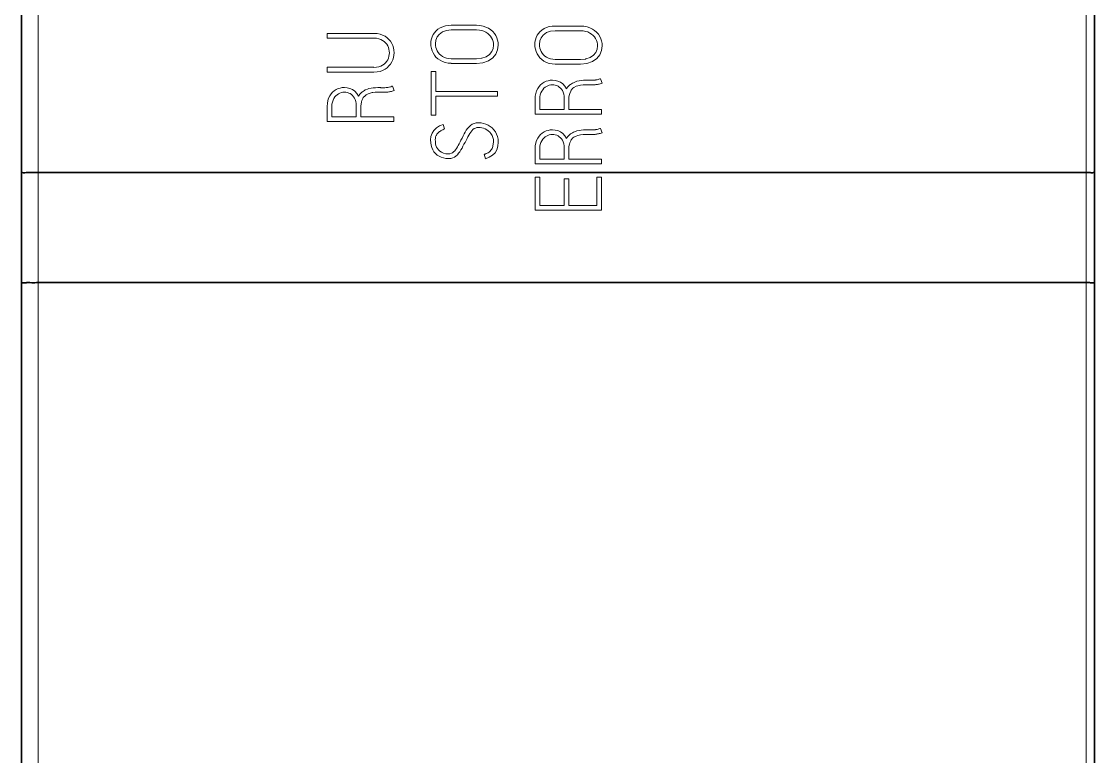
# Model space of a CAD drawing. Header units: millimetres. Extents: x -159 to 71007, y -220 to 29306.
# Drawn here: x 68774.9 to 68877.5, y 28032.5 to 28102.8 of the extents above; entities that cross this region are included whole.
import ezdxf

# ---------------------------------------------------------------- set-up
doc = ezdxf.new("R2010")
doc.units = ezdxf.units.MM
doc.layers.add('Layer 1', color=7, linetype='Continuous')

msp = doc.modelspace()

# ---------------------------------------------------------------- linework, layer by layer
at = {"layer": 'Layer 1', "color": 7, "lineweight": 35}
for points in [[(68774.86, 27868.16), (68774.86, 28258.09)], [(68877.51, 27956.45), (68877.51, 28167.02)], [(68774.86, 28088.32), (68774.98, 28088.33), (68775.01, 28088.32), (68775.18, 28088.31), (68775.32, 28088.33), (68775.36, 28088.34), (68775.51, 28088.34), (68775.67, 28088.34), (68775.84, 28088.33), (68775.97, 28088.33), (68776.13, 28088.33), (68776.29, 28088.34), (68776.45, 28088.34)], [(68776.45, 28088.33), (68876.71, 28088.33)], [(68876.71, 28088.33), (68876.8, 28088.34), (68876.88, 28088.34), (68876.96, 28088.34), (68877.04, 28088.34), (68877.11, 28088.33), (68877.16, 28088.32), (68877.23, 28088.31), (68877.31, 28088.31), (68877.4, 28088.33), (68877.44, 28088.34), (68877.51, 28088.32)], [(68774.86, 28077.79), (68774.98, 28077.79), (68775.01, 28077.78), (68775.18, 28077.77), (68775.32, 28077.79), (68775.36, 28077.8), (68775.51, 28077.8), (68775.67, 28077.8), (68775.84, 28077.79), (68775.97, 28077.79), (68776.13, 28077.79), (68776.29, 28077.8), (68776.45, 28077.8)], [(68776.45, 28077.8), (68876.71, 28077.8)], [(68876.71, 28077.8), (68876.8, 28077.8), (68876.88, 28077.8), (68876.96, 28077.8), (68877.04, 28077.8), (68877.11, 28077.79), (68877.16, 28077.79), (68877.23, 28077.78), (68877.31, 28077.78), (68877.4, 28077.79), (68877.44, 28077.8), (68877.51, 28077.79)]]:
    msp.add_lwpolyline(points, dxfattribs=at)
at = {"layer": 'Layer 1', "color": 7, "lineweight": 18}
for points in [[(68776.45, 28023.66), (68776.45, 28258.09)], [(68876.71, 27961.23), (68876.71, 28167.03)], [(68804.09, 28101.19), (68804.09, 28101.64)], [(68804.09, 28101.64), (68808.58, 28101.64)], [(68808.58, 28097.94), (68808.88, 28097.96), (68809.16, 28098.01), (68809.41, 28098.1), (68809.64, 28098.22), (68809.84, 28098.36), (68810.01, 28098.53), (68810.16, 28098.71), (68810.28, 28098.91), (68810.38, 28099.12), (68810.45, 28099.35), (68810.49, 28099.57), (68810.5, 28099.8), (68810.49, 28100.03), (68810.45, 28100.25), (68810.38, 28100.48), (68810.28, 28100.69), (68810.16, 28100.89), (68810.01, 28101.07), (68809.84, 28101.23), (68809.64, 28101.37), (68809.41, 28101.49), (68809.16, 28101.58), (68808.88, 28101.63), (68808.58, 28101.65)], [(68815.97, 28102.42), (68815.68, 28102.4), (68815.41, 28102.36), (68815.15, 28102.28), (68814.91, 28102.17), (68814.69, 28102.04), (68814.51, 28101.87), (68814.36, 28101.71), (68814.24, 28101.53), (68814.14, 28101.33), (68814.07, 28101.12), (68814.03, 28100.9), (68814.01, 28100.67), (68814.03, 28100.44), (68814.07, 28100.21), (68814.14, 28099.99), (68814.24, 28099.77), (68814.36, 28099.57), (68814.51, 28099.38), (68814.69, 28099.21), (68814.9, 28099.07), (68815.13, 28098.95), (68815.38, 28098.86), (68815.67, 28098.8), (68815.97, 28098.79)], [(68815.97, 28099.22), (68815.73, 28099.24), (68815.52, 28099.28), (68815.32, 28099.35), (68815.14, 28099.44), (68814.98, 28099.55), (68814.84, 28099.67), (68814.73, 28099.82), (68814.63, 28099.97), (68814.56, 28100.14), (68814.5, 28100.31), (68814.47, 28100.49), (68814.46, 28100.66), (68814.5, 28101), (68814.62, 28101.3), (68814.82, 28101.55), (68815.13, 28101.79), (68815.51, 28101.92), (68815.51, 28101.93), (68815.97, 28101.97)], [(68815.97, 28102.42), (68818.4, 28102.42)], [(68818.4, 28101.97), (68815.97, 28101.97)], [(68818.4, 28098.78), (68819, 28098.84), (68819.52, 28099.02), (68819.95, 28099.31), (68820.24, 28099.67), (68820.41, 28100.07), (68820.47, 28100.53), (68820.45, 28100.76), (68820.41, 28100.99), (68820.33, 28101.21), (68820.23, 28101.43), (68820.1, 28101.63), (68819.94, 28101.82), (68819.75, 28101.98), (68819.53, 28102.13), (68819.29, 28102.25), (68819.02, 28102.34), (68818.72, 28102.4), (68818.4, 28102.42)], [(68818.4, 28101.97), (68818.66, 28101.96), (68818.89, 28101.92), (68819.1, 28101.85), (68819.29, 28101.76), (68819.46, 28101.65), (68819.61, 28101.52), (68819.73, 28101.38), (68819.83, 28101.22), (68819.91, 28101.06), (68819.97, 28100.88), (68820, 28100.71), (68820.02, 28100.53), (68819.97, 28100.19), (68819.85, 28099.9), (68819.64, 28099.64), (68819.31, 28099.41), (68818.9, 28099.27), (68818.87, 28099.27), (68818.4, 28099.22)], [(68825.92, 28102.35), (68825.63, 28102.33), (68825.35, 28102.29), (68825.09, 28102.21), (68824.86, 28102.1), (68824.64, 28101.96), (68824.45, 28101.8), (68824.31, 28101.64), (68824.18, 28101.46), (68824.09, 28101.26), (68824.02, 28101.04), (68823.97, 28100.82), (68823.96, 28100.59), (68823.97, 28100.36), (68824.02, 28100.14), (68824.09, 28099.91), (68824.19, 28099.7), (68824.31, 28099.49), (68824.46, 28099.31), (68824.64, 28099.14), (68824.84, 28098.99), (68825.07, 28098.87), (68825.33, 28098.78), (68825.61, 28098.73), (68825.92, 28098.71)], [(68825.92, 28099.15), (68825.68, 28099.17), (68825.47, 28099.21), (68825.27, 28099.28), (68825.09, 28099.37), (68824.93, 28099.48), (68824.79, 28099.6), (68824.68, 28099.75), (68824.58, 28099.9), (68824.51, 28100.07), (68824.45, 28100.24), (68824.42, 28100.42), (68824.41, 28100.59), (68824.45, 28100.93), (68824.57, 28101.22), (68824.77, 28101.48), (68825.07, 28101.72), (68825.46, 28101.85), (68825.46, 28101.85), (68825.92, 28101.9)], [(68825.92, 28102.35), (68828.35, 28102.35)], [(68828.35, 28101.9), (68825.92, 28101.9)], [(68828.35, 28098.71), (68828.95, 28098.77), (68829.47, 28098.95), (68829.89, 28099.24), (68830.18, 28099.6), (68830.36, 28100), (68830.41, 28100.46), (68830.4, 28100.69), (68830.36, 28100.92), (68830.28, 28101.14), (68830.18, 28101.36), (68830.05, 28101.56), (68829.88, 28101.75), (68829.69, 28101.92), (68829.48, 28102.06), (68829.24, 28102.18), (68828.97, 28102.27), (68828.67, 28102.33), (68828.35, 28102.35)], [(68828.35, 28101.9), (68828.6, 28101.89), (68828.83, 28101.84), (68829.05, 28101.78), (68829.24, 28101.68), (68829.4, 28101.58), (68829.55, 28101.45), (68829.68, 28101.31), (68829.78, 28101.15), (68829.86, 28100.98), (68829.92, 28100.81), (68829.95, 28100.63), (68829.96, 28100.46), (68829.92, 28100.12), (68829.8, 28099.82), (68829.59, 28099.57), (68829.26, 28099.34), (68828.84, 28099.2), (68828.82, 28099.19), (68828.35, 28099.15)], [(68808.58, 28101.19), (68804.09, 28101.19)], [(68808.58, 28101.19), (68808.82, 28101.18), (68809.04, 28101.14), (68809.23, 28101.07), (68809.41, 28100.98), (68809.56, 28100.87), (68809.69, 28100.74), (68809.81, 28100.61), (68809.9, 28100.46), (68809.96, 28100.29), (68810.01, 28100.13), (68810.04, 28099.96), (68810.05, 28099.79), (68810.04, 28099.62), (68810.01, 28099.46), (68809.96, 28099.29), (68809.9, 28099.13), (68809.81, 28098.98), (68809.69, 28098.84), (68809.56, 28098.71), (68809.41, 28098.61), (68809.23, 28098.51), (68809.04, 28098.45), (68808.82, 28098.4), (68808.58, 28098.39)], [(68804.09, 28097.94), (68804.09, 28098.4)], [(68804.09, 28098.4), (68808.58, 28098.4)], [(68815.97, 28099.22), (68818.4, 28099.22)], [(68818.4, 28098.78), (68815.97, 28098.78)], [(68825.92, 28099.15), (68828.35, 28099.15)], [(68828.35, 28098.71), (68825.92, 28098.71)], [(68808.58, 28097.94), (68804.09, 28097.94)], [(68814.06, 28093.83), (68814.06, 28097.99)], [(68814.06, 28097.99), (68814.51, 28097.99)], [(68814.51, 28097.99), (68814.51, 28096.1)], [(68807.11, 28095.65), (68806.95, 28095.91), (68806.75, 28096.11), (68806.52, 28096.27), (68806.27, 28096.38), (68806.01, 28096.45), (68805.75, 28096.47), (68805.55, 28096.46), (68805.35, 28096.42), (68805.15, 28096.36), (68804.96, 28096.27), (68804.78, 28096.15), (68804.62, 28096.01), (68804.47, 28095.85), (68804.35, 28095.66), (68804.24, 28095.45), (68804.17, 28095.21), (68804.12, 28094.95), (68804.1, 28094.67)], [(68809.01, 28096.46), (68808.94, 28096.46), (68808.72, 28096.45), (68808.51, 28096.43), (68808.3, 28096.4), (68808.09, 28096.36), (68807.95, 28096.31), (68807.75, 28096.23), (68807.67, 28096.18), (68807.49, 28096.06), (68807.43, 28096.01), (68807.27, 28095.86), (68807.23, 28095.82), (68807.11, 28095.65)], [(68809.01, 28096.46), (68809.19, 28096.46)], [(68810.35, 28096.6), (68810.3, 28096.58), (68810.19, 28096.54), (68810.15, 28096.53), (68810.03, 28096.5), (68810, 28096.5), (68809.89, 28096.48), (68809.86, 28096.47), (68809.75, 28096.46), (68809.74, 28096.46), (68809.62, 28096.45), (68809.61, 28096.45), (68809.5, 28096.45), (68809.44, 28096.45), (68809.38, 28096.45), (68809.33, 28096.45), (68809.28, 28096.45), (68809.23, 28096.45), (68809.19, 28096.46)], [(68810.35, 28096.6), (68810.51, 28096.18)], [(68827.01, 28096.35), (68826.84, 28096.61), (68826.65, 28096.82), (68826.42, 28096.98), (68826.16, 28097.09), (68825.91, 28097.15), (68825.65, 28097.18), (68825.44, 28097.16), (68825.24, 28097.12), (68825.04, 28097.06), (68824.85, 28096.97), (68824.68, 28096.86), (68824.51, 28096.72), (68824.37, 28096.56), (68824.24, 28096.37), (68824.14, 28096.15), (68824.06, 28095.91), (68824.01, 28095.65), (68824, 28095.37)], [(68824.44, 28095.37), (68824.46, 28095.59), (68824.49, 28095.78), (68824.55, 28095.96), (68824.63, 28096.12), (68824.72, 28096.26), (68824.82, 28096.39), (68824.94, 28096.49), (68825.07, 28096.57), (68825.21, 28096.64), (68825.35, 28096.69), (68825.5, 28096.72), (68825.64, 28096.72), (68825.78, 28096.72), (68825.92, 28096.69), (68826.06, 28096.65), (68826.19, 28096.59), (68826.31, 28096.51), (68826.42, 28096.42), (68826.52, 28096.3), (68826.6, 28096.17), (68826.68, 28096.01), (68826.73, 28095.84), (68826.76, 28095.65), (68826.77, 28095.44)], [(68828.9, 28097.17), (68828.83, 28097.17), (68828.62, 28097.16), (68828.4, 28097.14), (68828.2, 28097.11), (68827.99, 28097.06), (68827.85, 28097.02), (68827.65, 28096.93), (68827.56, 28096.88), (68827.38, 28096.76), (68827.32, 28096.72), (68827.17, 28096.57), (68827.13, 28096.53), (68827, 28096.36)], [(68827.23, 28095.43), (68827.23, 28095.58), (68827.27, 28095.81), (68827.3, 28095.91), (68827.4, 28096.13), (68827.45, 28096.21), (68827.61, 28096.39), (68827.71, 28096.46), (68827.92, 28096.58), (68828.09, 28096.64), (68828.32, 28096.69), (68828.35, 28096.7), (68828.59, 28096.72), (68828.82, 28096.73)], [(68829.37, 28096.73), (68828.82, 28096.73)], [(68828.9, 28097.17), (68829.08, 28097.17)], [(68830.25, 28097.31), (68830.2, 28097.29), (68830.08, 28097.25), (68830.04, 28097.24), (68829.93, 28097.21), (68829.9, 28097.2), (68829.78, 28097.19), (68829.76, 28097.18), (68829.64, 28097.17), (68829.63, 28097.17), (68829.51, 28097.16), (68829.51, 28097.16), (68829.39, 28097.16), (68829.33, 28097.16), (68829.28, 28097.16), (68829.23, 28097.16), (68829.18, 28097.16), (68829.13, 28097.16), (68829.08, 28097.17)], [(68829.45, 28096.72), (68829.37, 28096.73)], [(68829.45, 28096.72), (68829.49, 28096.72), (68829.59, 28096.72), (68829.64, 28096.72), (68829.74, 28096.73), (68829.8, 28096.74), (68829.89, 28096.75), (68829.96, 28096.77), (68830.06, 28096.79), (68830.13, 28096.8), (68830.23, 28096.83), (68830.31, 28096.86), (68830.41, 28096.89)], [(68830.25, 28097.31), (68830.41, 28096.89)], [(68804.55, 28094.67), (68804.56, 28094.88), (68804.6, 28095.08), (68804.66, 28095.26), (68804.73, 28095.42), (68804.83, 28095.56), (68804.93, 28095.68), (68805.05, 28095.78), (68805.18, 28095.87), (68805.31, 28095.93), (68805.46, 28095.98), (68805.6, 28096.01), (68805.75, 28096.02), (68805.89, 28096.01), (68806.03, 28095.98), (68806.16, 28095.94), (68806.29, 28095.88), (68806.42, 28095.8), (68806.52, 28095.71), (68806.62, 28095.59), (68806.71, 28095.46), (68806.78, 28095.31), (68806.84, 28095.14), (68806.87, 28094.94), (68806.88, 28094.74)], [(68807.33, 28094.72), (68807.34, 28094.87), (68807.38, 28095.1), (68807.41, 28095.21), (68807.5, 28095.42), (68807.56, 28095.51), (68807.72, 28095.68), (68807.82, 28095.76), (68808.02, 28095.87), (68808.2, 28095.93), (68808.42, 28095.98), (68808.46, 28095.99), (68808.69, 28096.01), (68808.93, 28096.02)], [(68809.48, 28096.02), (68808.92, 28096.02)], [(68809.56, 28096.01), (68809.48, 28096.02)], [(68809.56, 28096.01), (68809.6, 28096.01), (68809.7, 28096.01), (68809.75, 28096.02), (68809.84, 28096.03), (68809.9, 28096.03), (68810, 28096.05), (68810.07, 28096.06), (68810.16, 28096.08), (68810.24, 28096.1), (68810.33, 28096.13), (68810.42, 28096.15), (68810.51, 28096.18)], [(68814.51, 28096.1), (68820.41, 28096.1)], [(68814.51, 28095.65), (68814.51, 28093.83)], [(68820.41, 28095.65), (68814.51, 28095.65)], [(68820.41, 28096.1), (68820.41, 28095.65)], [(68824, 28093.91), (68824, 28095.37)], [(68824.44, 28095.37), (68824.44, 28094.36)], [(68826.78, 28094.36), (68826.78, 28095.45)], [(68827.23, 28095.43), (68827.23, 28094.36)], [(68804.1, 28093.2), (68804.1, 28094.67)], [(68804.55, 28094.67), (68804.55, 28093.65)], [(68806.88, 28093.65), (68806.88, 28094.74)], [(68807.33, 28094.72), (68807.33, 28093.65)], [(68824.44, 28094.36), (68826.78, 28094.36)], [(68827.23, 28094.36), (68830.36, 28094.36)], [(68830.36, 28094.36), (68830.36, 28093.91)], [(68804.55, 28093.65), (68806.88, 28093.65)], [(68807.33, 28093.65), (68810.47, 28093.65)], [(68810.47, 28093.65), (68810.47, 28093.2)], [(68814.51, 28093.83), (68814.06, 28093.83)], [(68830.36, 28093.91), (68824, 28093.91)], [(68810.47, 28093.2), (68804.1, 28093.2)], [(68815.21, 28092.93), (68814.85, 28092.79), (68814.55, 28092.6), (68814.31, 28092.37), (68814.14, 28092.1), (68814.03, 28091.79), (68814, 28091.45), (68814.01, 28091.19), (68814.05, 28090.95), (68814.12, 28090.72), (68814.21, 28090.51), (68814.32, 28090.32), (68814.46, 28090.16), (68814.62, 28090.01), (68814.8, 28089.9), (68815, 28089.8), (68815.22, 28089.73), (68815.46, 28089.68), (68815.71, 28089.67), (68815.92, 28089.69), (68816.11, 28089.73)], [(68818.16, 28093.03), (68817.98, 28092.95), (68817.81, 28092.84), (68817.67, 28092.71), (68817.53, 28092.56), (68817.41, 28092.39), (68817.3, 28092.21), (68817.2, 28092.02), (68817.1, 28091.83), (68817, 28091.63), (68816.9, 28091.44), (68816.81, 28091.26), (68816.72, 28091.09), (68816.64, 28090.93), (68816.56, 28090.78), (68816.47, 28090.64), (68816.39, 28090.51), (68816.3, 28090.4), (68816.2, 28090.3), (68816.1, 28090.22), (68815.98, 28090.17), (68815.85, 28090.13), (68815.71, 28090.12), (68815.44, 28090.13), (68815.22, 28090.18), (68815.03, 28090.27), (68814.88, 28090.38), (68814.75, 28090.5), (68814.65, 28090.63), (68814.57, 28090.77), (68814.51, 28090.92), (68814.48, 28091.07), (68814.46, 28091.22), (68814.45, 28091.34), (68814.44, 28091.45), (68814.45, 28091.61), (68814.48, 28091.75), (68814.54, 28091.88)], [(68814.54, 28091.88), (68814.55, 28091.91), (68814.6, 28092), (68814.62, 28092.02), (68814.68, 28092.1), (68814.7, 28092.11), (68814.77, 28092.19), (68814.78, 28092.2), (68814.86, 28092.27), (68814.87, 28092.27), (68814.96, 28092.33), (68814.97, 28092.34), (68815.06, 28092.39), (68815.07, 28092.39), (68815.16, 28092.43), (68815.25, 28092.47), (68815.34, 28092.5)], [(68815.21, 28092.93), (68815.34, 28092.5)], [(68816.11, 28089.73), (68816.27, 28089.81), (68816.42, 28089.91), (68816.56, 28090.03), (68816.68, 28090.17), (68816.79, 28090.32), (68816.9, 28090.49), (68817, 28090.67), (68817.09, 28090.85), (68817.19, 28091.04), (68817.3, 28091.22), (68817.39, 28091.4), (68817.48, 28091.58), (68817.57, 28091.76), (68817.65, 28091.92), (68817.74, 28092.07), (68817.83, 28092.21), (68817.93, 28092.33), (68818.03, 28092.44), (68818.15, 28092.53), (68818.28, 28092.59), (68818.43, 28092.63), (68818.61, 28092.65), (68818.75, 28092.64), (68818.89, 28092.61), (68819.05, 28092.57), (68819.21, 28092.51), (68819.37, 28092.43), (68819.51, 28092.33), (68819.65, 28092.2), (68819.77, 28092.06), (68819.87, 28091.89), (68819.95, 28091.69), (68820, 28091.48), (68820.02, 28091.23), (68819.92, 28090.7)], [(68819.24, 28089.64), (68819.61, 28089.79), (68819.91, 28089.98), (68820.16, 28090.23), (68820.33, 28090.52), (68820.43, 28090.85), (68820.47, 28091.23), (68820.45, 28091.51), (68820.4, 28091.77), (68820.31, 28092.01), (68820.19, 28092.23), (68820.04, 28092.43), (68819.88, 28092.6), (68819.7, 28092.75), (68819.5, 28092.87), (68819.28, 28092.97), (68819.06, 28093.04), (68818.83, 28093.08), (68818.61, 28093.09), (68818.37, 28093.08), (68818.16, 28093.03)], [(68827.01, 28091.6), (68826.84, 28091.86), (68826.65, 28092.07), (68826.42, 28092.23), (68826.16, 28092.34), (68825.91, 28092.4), (68825.65, 28092.43), (68825.44, 28092.41), (68825.24, 28092.37), (68825.04, 28092.31), (68824.85, 28092.22), (68824.68, 28092.11), (68824.51, 28091.97), (68824.37, 28091.81), (68824.24, 28091.62), (68824.14, 28091.4), (68824.06, 28091.17), (68824.01, 28090.9), (68824, 28090.62)], [(68828.9, 28092.42), (68828.83, 28092.42), (68828.62, 28092.41), (68828.4, 28092.39), (68828.2, 28092.36), (68827.99, 28092.31), (68827.85, 28092.27), (68827.65, 28092.18), (68827.56, 28092.14), (68827.38, 28092.02), (68827.32, 28091.97), (68827.17, 28091.82), (68827.13, 28091.78), (68827, 28091.61)], [(68828.9, 28092.42), (68829.08, 28092.42)], [(68830.25, 28092.56), (68830.2, 28092.54), (68830.08, 28092.5), (68830.04, 28092.49), (68829.93, 28092.46), (68829.9, 28092.45), (68829.78, 28092.44), (68829.76, 28092.43), (68829.64, 28092.42), (68829.63, 28092.42), (68829.51, 28092.41), (68829.51, 28092.41), (68829.39, 28092.41), (68829.33, 28092.41), (68829.28, 28092.41), (68829.23, 28092.41), (68829.18, 28092.41), (68829.13, 28092.41), (68829.08, 28092.42)], [(68830.25, 28092.56), (68830.41, 28092.14)], [(68824.44, 28090.62), (68824.46, 28090.84), (68824.49, 28091.03), (68824.55, 28091.21), (68824.63, 28091.37), (68824.72, 28091.51), (68824.82, 28091.63), (68824.94, 28091.74), (68825.07, 28091.82), (68825.21, 28091.89), (68825.35, 28091.94), (68825.5, 28091.97), (68825.64, 28091.97), (68825.78, 28091.97), (68825.92, 28091.94), (68826.06, 28091.9), (68826.19, 28091.84), (68826.31, 28091.76), (68826.42, 28091.66), (68826.52, 28091.55), (68826.6, 28091.42), (68826.68, 28091.26), (68826.73, 28091.09), (68826.76, 28090.9), (68826.77, 28090.69)], [(68827.23, 28090.68), (68827.23, 28090.83), (68827.27, 28091.06), (68827.3, 28091.16), (68827.4, 28091.38), (68827.45, 28091.46), (68827.61, 28091.64), (68827.71, 28091.71), (68827.92, 28091.82), (68828.09, 28091.89), (68828.32, 28091.94), (68828.35, 28091.94), (68828.59, 28091.97), (68828.82, 28091.98)], [(68829.37, 28091.98), (68828.82, 28091.98)], [(68829.45, 28091.97), (68829.37, 28091.97)], [(68829.45, 28091.97), (68829.49, 28091.97), (68829.59, 28091.97), (68829.64, 28091.97), (68829.74, 28091.98), (68829.8, 28091.99), (68829.89, 28092.01), (68829.96, 28092.02), (68830.06, 28092.04), (68830.13, 28092.06), (68830.23, 28092.08), (68830.31, 28092.11), (68830.41, 28092.14)], [(68819.92, 28090.7), (68819.89, 28090.64), (68819.83, 28090.55), (68819.77, 28090.46), (68819.7, 28090.39), (68819.62, 28090.32), (68819.59, 28090.29), (68819.5, 28090.23), (68819.41, 28090.18), (68819.31, 28090.14), (68819.21, 28090.1), (68819.11, 28090.08)], [(68824, 28089.16), (68824, 28090.62)], [(68824.44, 28090.62), (68824.44, 28089.61)], [(68826.78, 28089.61), (68826.78, 28090.69)], [(68827.23, 28090.68), (68827.23, 28089.61)], [(68819.24, 28089.64), (68819.12, 28090.08)], [(68830.36, 28089.16), (68824, 28089.16)], [(68824.44, 28089.61), (68826.78, 28089.61)], [(68827.23, 28089.61), (68830.36, 28089.61)], [(68830.36, 28089.61), (68830.36, 28089.16)], [(68824, 28084.73), (68824, 28087.9)], [(68824, 28087.9), (68824.44, 28087.9)], [(68824.44, 28087.9), (68824.44, 28085.17)], [(68826.78, 28085.17), (68826.78, 28087.73)], [(68826.78, 28087.73), (68827.22, 28087.73)], [(68827.22, 28087.73), (68827.22, 28085.17)], [(68829.9, 28085.17), (68829.9, 28087.9)], [(68829.9, 28087.9), (68830.34, 28087.9)], [(68830.34, 28087.9), (68830.34, 28084.73)], [(68824.44, 28085.17), (68826.78, 28085.17)], [(68827.22, 28085.17), (68829.9, 28085.17)], [(68830.34, 28084.73), (68824, 28084.73)]]:
    msp.add_lwpolyline(points, dxfattribs=at)

doc.saveas('drawing.dxf')
